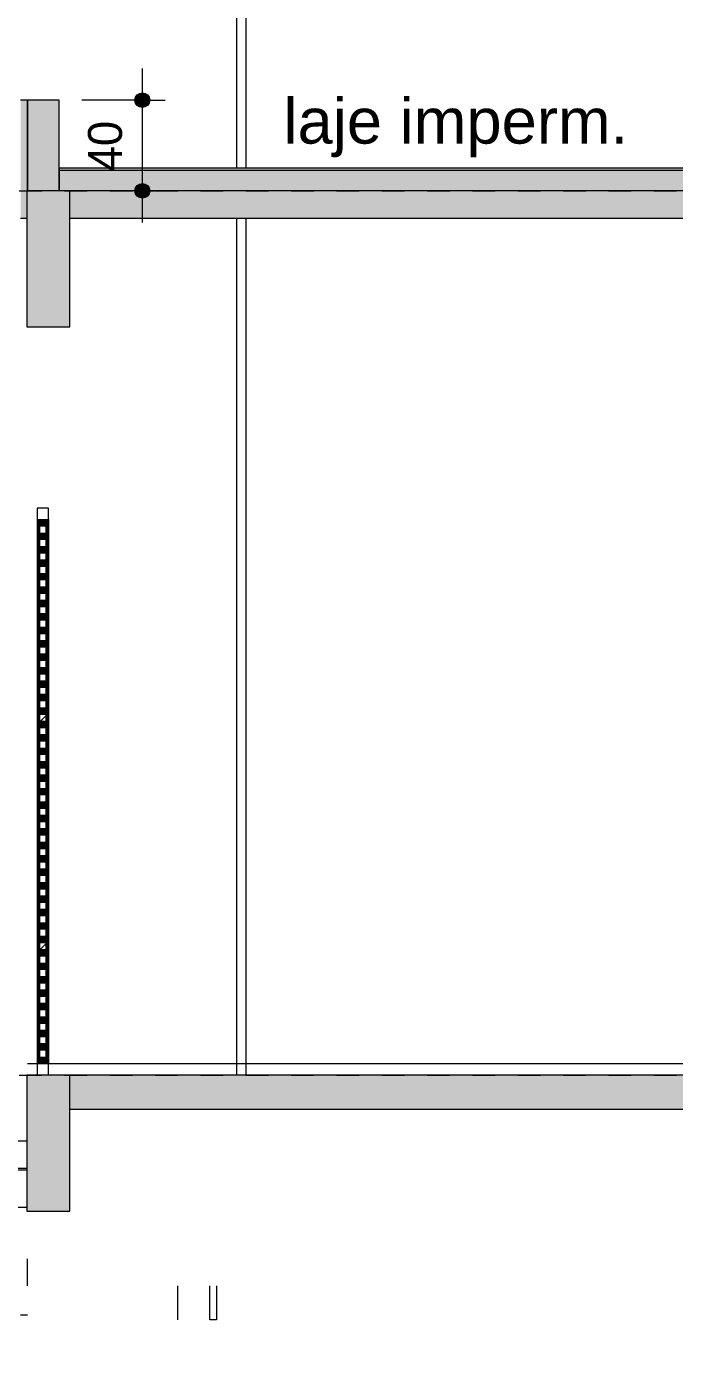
# Model space of a CAD drawing. Header units: metres. Extents: x -96 to 123, y 1 to 648.
# Drawn here: x 56.4 to 59.26, y 591 to 596.9 of the extents above; entities that cross this region are included whole.
import ezdxf

# ---------------------------------------------------------------- set-up
doc = ezdxf.new("R2010")
doc.units = ezdxf.units.M
doc.linetypes.add('_Tracejado longo', pattern=[0.014288, 0.009525, -0.004763])
for name, color, linetype, lineweight in [('A-ANNO-DIMS', 7, 'Continuous', 5), ('A-ANNO-DIMS-100', 7, 'Continuous', 5), ('A-ANNO-TEXT', 7, 'Continuous', 5), ('A-DETL', 7, 'Continuous', 5), ('A-DETL-GENF', 7, 'Continuous', 5), ('A-FLOR-LEVL', 7, 'Continuous', 5), ('A-FLOR-OTLN', 7, 'Continuous', 5), ('A-FLOR-PATT', 7, 'Continuous', 20), ('A-GLAZ-CWMG', 7, 'Continuous', 5), ('A-WALL', 7, 'Continuous', 5), ('A-WALL-PATT', 7, 'Continuous', 20), ('C-PKNG', 7, 'Continuous', 5)]:
    doc.layers.add(name, color=color, linetype=linetype, lineweight=lineweight)
doc.styles.add('Arial_1', font='arial.ttf', dxfattribs={"height": 0.2})
doc.styles.add('Century Gothic', font='GOTHIC.TTF', dxfattribs={"height": 0.15})
doc.dimstyles.new('PAA_-_Cota_com_linha_-_metros_3', dxfattribs={"dimscale": 0.3048, "dimtxt": 0.156625, "dimasz": 0.853018, "dimexe": 0.328084, "dimexo": 0.328084, "dimgap": 0.131234, "dimtad": 1, "dimdec": 0, "dimlfac": 100, "dimdsep": 46, "dimtxsty": 'Century Gothic', "dimblk1": 'DOTSMALL', "dimblk2": 'DOTSMALL', "dimsah": 1, "dimcen": 0.09, "dimdle": 0.459318, "dimazin": 0, "dimtfac": 1, "dimtdec": 4, "dimtix": 1, "dimtmove": 0, "dimatfit": 3, "dimfxl": 1, "dimtvp": 1, "dimtolj": 1, "dimtzin": 0, "dimarcsym": 2})
pattern_1 = [(45, (-24.57, 320.824), (-0.25144717, 0.25144717), []), (45, (-24.57, 321.205), (-0.25144717, 0.25144717), [])]

# ---------------------------------------------------------------- blocks, each defined once
blk = doc.blocks.new('xok - vaga carro - 2_5 x 5_0 m-2137348-Section 3')
at = {"layer": 'C-PKNG'}
blk.add_line((-40.4453, 592.28), (-42.9453, 592.28), dxfattribs=at)
blk = doc.blocks.new('Montante retangular - 50 x 50mm-4133387-Section 3')
at = {"layer": 'A-GLAZ-CWMG', "true_color": 0x808080}
h = blk.add_hatch(dxfattribs=at)
h.set_pattern_fill('FP_16', color=8, style=0, pattern_type=2)
h.set_pattern_definition(pattern_1)
h.paths.add_polyline_path([(-43.2203, 594.73), (-43.1703, 594.73), (-43.1703, 594.78), (-43.2203, 594.78)])
at = {"layer": 'A-GLAZ-CWMG', "lineweight": 9}
for p, q in [((-43.1703, 594.78), (-43.2203, 594.78)), ((-43.2203, 594.78), (-43.2203, 594.73)), ((-43.1703, 594.73), (-43.1703, 594.78)), ((-43.2203, 594.73), (-43.1703, 594.73))]:
    blk.add_line(p, q, dxfattribs=at)
blk = doc.blocks.new('Montante retangular - 50 x 50mm-4133388-Section 3')
at = {"layer": 'A-GLAZ-CWMG', "lineweight": 9}
for p, q in [((-43.1703, 592.33), (-43.2203, 592.33)), ((-43.2203, 592.33), (-43.2203, 592.28)), ((-43.1703, 592.28), (-43.1703, 592.33))]:
    blk.add_line(p, q, dxfattribs=at)
blk = doc.blocks.new('Montante retangular - 50 x 50mm-2688192-Section 3')
at = {"layer": 'A-GLAZ-CWMG', "true_color": 0xe5e5e5}
blk.add_hatch(color=254, dxfattribs=at).paths.add_polyline_path([(-43.1803, 592.33), (-43.1703, 592.33), (-43.1703, 592.3743), (-43.1803, 592.3743), (-43.1803, 592.3593), (-43.2103, 592.3593), (-43.2103, 592.3743), (-43.2203, 592.3743), (-43.2203, 592.33), (-43.2103, 592.33)])
at = {"layer": 'A-GLAZ-CWMG'}
for p, q in [((-43.2203, 592.3743), (-43.2203, 592.33)), ((-43.1703, 592.3743), (-43.1703, 592.33))]:
    blk.add_line(p, q, dxfattribs=at)
blk = doc.blocks.new('Montante retangular - 50 x 50mm-2688193-Section 3')
at = {"layer": 'A-GLAZ-CWMG', "true_color": 0xe5e5e5}
blk.add_hatch(color=254, dxfattribs=at).paths.add_polyline_path([(-43.1703, 592.3743), (-43.1703, 592.4335), (-43.1803, 592.4335), (-43.1803, 592.4185), (-43.2103, 592.4185), (-43.2103, 592.4335), (-43.2203, 592.4335), (-43.2203, 592.3743), (-43.2103, 592.3743), (-43.2103, 592.3893), (-43.1803, 592.3893), (-43.1803, 592.3743)])
at = {"layer": 'A-GLAZ-CWMG'}
for p, q in [((-43.2203, 592.4335), (-43.2203, 592.3743)), ((-43.1703, 592.4335), (-43.1703, 592.3743))]:
    blk.add_line(p, q, dxfattribs=at)
blk = doc.blocks.new('Montante retangular - 30 x 30mm-4133389-Section 3')
at = {"layer": 'A-GLAZ-CWMG', "true_color": 0x808080}
h = blk.add_hatch(dxfattribs=at)
h.set_pattern_fill('FP_16', color=8, style=0, pattern_type=2)
h.set_pattern_definition(pattern_1)
h.paths.add_polyline_path([(-43.1803, 592.3593), (-43.1803, 592.3893), (-43.2103, 592.3893), (-43.2103, 592.3593)])
at = {"layer": 'A-GLAZ-CWMG', "lineweight": 9}
for p, q in [((-43.1803, 592.3893), (-43.2103, 592.3893)), ((-43.2103, 592.3893), (-43.2103, 592.3593)), ((-43.1803, 592.3593), (-43.1803, 592.3893)), ((-43.2103, 592.3593), (-43.1803, 592.3593))]:
    blk.add_line(p, q, dxfattribs=at)
blk = doc.blocks.new('Montante retangular - 30 x 30mm-V125-Section 3')
at = {"layer": 'A-GLAZ-CWMG', "lineweight": 9}
for p, q in [((-43.1803, 592.4485), (-43.2103, 592.4485)), ((-43.2103, 592.4485), (-43.2103, 592.4185)), ((-43.1803, 592.4185), (-43.1803, 592.4485)), ((-43.2103, 592.4185), (-43.1803, 592.4185))]:
    blk.add_line(p, q, dxfattribs=at)
blk = doc.blocks.new('Montante retangular - 30 x 30mm-V126-Section 3')
at = {"layer": 'A-GLAZ-CWMG', "lineweight": 9}
for p, q in [((-43.1803, 592.5078), (-43.2103, 592.5078)), ((-43.2103, 592.5078), (-43.2103, 592.4778)), ((-43.1803, 592.4778), (-43.1803, 592.5078)), ((-43.2103, 592.4778), (-43.1803, 592.4778))]:
    blk.add_line(p, q, dxfattribs=at)
blk = doc.blocks.new('Montante retangular - 30 x 30mm-V127-Section 3')
at = {"layer": 'A-GLAZ-CWMG', "lineweight": 9}
for p, q in [((-43.1803, 592.5671), (-43.2103, 592.5671)), ((-43.2103, 592.5671), (-43.2103, 592.5371)), ((-43.1803, 592.5371), (-43.1803, 592.5671)), ((-43.2103, 592.5371), (-43.1803, 592.5371))]:
    blk.add_line(p, q, dxfattribs=at)
blk = doc.blocks.new('Montante retangular - 30 x 30mm-V128-Section 3')
at = {"layer": 'A-GLAZ-CWMG', "lineweight": 9}
for p, q in [((-43.1803, 592.6263), (-43.2103, 592.6263)), ((-43.2103, 592.6263), (-43.2103, 592.5963)), ((-43.1803, 592.5963), (-43.1803, 592.6263)), ((-43.2103, 592.5963), (-43.1803, 592.5963))]:
    blk.add_line(p, q, dxfattribs=at)
blk = doc.blocks.new('Montante retangular - 30 x 30mm-V129-Section 3')
at = {"layer": 'A-GLAZ-CWMG', "lineweight": 9}
for p, q in [((-43.1803, 592.6856), (-43.2103, 592.6856)), ((-43.2103, 592.6856), (-43.2103, 592.6556)), ((-43.1803, 592.6556), (-43.1803, 592.6856)), ((-43.2103, 592.6556), (-43.1803, 592.6556))]:
    blk.add_line(p, q, dxfattribs=at)
blk = doc.blocks.new('Montante retangular - 30 x 30mm-V130-Section 3')
at = {"layer": 'A-GLAZ-CWMG', "true_color": 0x808080}
h = blk.add_hatch(dxfattribs=at)
h.set_pattern_fill('FP_16', color=8, style=0, pattern_type=2)
h.set_pattern_definition(pattern_1)
h.paths.add_polyline_path([(-43.1803, 592.7149), (-43.1803, 592.7449), (-43.2103, 592.7449), (-43.2103, 592.7149)])
at = {"layer": 'A-GLAZ-CWMG', "lineweight": 9}
for p, q in [((-43.1803, 592.7449), (-43.2103, 592.7449)), ((-43.2103, 592.7449), (-43.2103, 592.7149)), ((-43.1803, 592.7149), (-43.1803, 592.7449)), ((-43.2103, 592.7149), (-43.1803, 592.7149))]:
    blk.add_line(p, q, dxfattribs=at)
blk = doc.blocks.new('Montante retangular - 30 x 30mm-V131-Section 3')
at = {"layer": 'A-GLAZ-CWMG', "lineweight": 9}
for p, q in [((-43.1803, 592.8041), (-43.2103, 592.8041)), ((-43.2103, 592.8041), (-43.2103, 592.7741)), ((-43.1803, 592.7741), (-43.1803, 592.8041)), ((-43.2103, 592.7741), (-43.1803, 592.7741))]:
    blk.add_line(p, q, dxfattribs=at)
blk = doc.blocks.new('Montante retangular - 30 x 30mm-V132-Section 3')
at = {"layer": 'A-GLAZ-CWMG', "true_color": 0x808080}
h = blk.add_hatch(dxfattribs=at)
h.set_pattern_fill('FP_16', color=8, style=0, pattern_type=2)
h.set_pattern_definition(pattern_1)
h.paths.add_polyline_path([(-43.1803, 592.8334), (-43.1803, 592.8634), (-43.2103, 592.8634), (-43.2103, 592.8334)])
at = {"layer": 'A-GLAZ-CWMG', "lineweight": 9}
for p, q in [((-43.1803, 592.8634), (-43.2103, 592.8634)), ((-43.2103, 592.8634), (-43.2103, 592.8334)), ((-43.1803, 592.8334), (-43.1803, 592.8634)), ((-43.2103, 592.8334), (-43.1803, 592.8334))]:
    blk.add_line(p, q, dxfattribs=at)
blk = doc.blocks.new('Montante retangular - 30 x 30mm-V133-Section 3')
at = {"layer": 'A-GLAZ-CWMG', "lineweight": 9}
for p, q in [((-43.1803, 592.9227), (-43.2103, 592.9227)), ((-43.2103, 592.9227), (-43.2103, 592.8927)), ((-43.1803, 592.8927), (-43.1803, 592.9227)), ((-43.2103, 592.8927), (-43.1803, 592.8927))]:
    blk.add_line(p, q, dxfattribs=at)
blk = doc.blocks.new('Montante retangular - 30 x 30mm-V134-Section 3')
at = {"layer": 'A-GLAZ-CWMG', "lineweight": 9}
for p, q in [((-43.1803, 592.982), (-43.2103, 592.982)), ((-43.2103, 592.982), (-43.2103, 592.952)), ((-43.1803, 592.952), (-43.1803, 592.982)), ((-43.2103, 592.952), (-43.1803, 592.952))]:
    blk.add_line(p, q, dxfattribs=at)
blk = doc.blocks.new('Montante retangular - 30 x 30mm-V135-Section 3')
at = {"layer": 'A-GLAZ-CWMG', "lineweight": 9}
for p, q in [((-43.1803, 593.0412), (-43.2103, 593.0412)), ((-43.2103, 593.0412), (-43.2103, 593.0112)), ((-43.1803, 593.0112), (-43.1803, 593.0412)), ((-43.2103, 593.0112), (-43.1803, 593.0112))]:
    blk.add_line(p, q, dxfattribs=at)
blk = doc.blocks.new('Montante retangular - 30 x 30mm-V136-Section 3')
at = {"layer": 'A-GLAZ-CWMG', "lineweight": 9}
for p, q in [((-43.1803, 593.1005), (-43.2103, 593.1005)), ((-43.2103, 593.1005), (-43.2103, 593.0705)), ((-43.1803, 593.0705), (-43.1803, 593.1005)), ((-43.2103, 593.0705), (-43.1803, 593.0705))]:
    blk.add_line(p, q, dxfattribs=at)
blk = doc.blocks.new('Montante retangular - 30 x 30mm-V137-Section 3')
at = {"layer": 'A-GLAZ-CWMG', "lineweight": 9}
for p, q in [((-43.1803, 593.1598), (-43.2103, 593.1598)), ((-43.2103, 593.1598), (-43.2103, 593.1298)), ((-43.1803, 593.1298), (-43.1803, 593.1598)), ((-43.2103, 593.1298), (-43.1803, 593.1298))]:
    blk.add_line(p, q, dxfattribs=at)
blk = doc.blocks.new('Montante retangular - 30 x 30mm-V138-Section 3')
at = {"layer": 'A-GLAZ-CWMG', "lineweight": 9}
for p, q in [((-43.1803, 593.219), (-43.2103, 593.219)), ((-43.2103, 593.219), (-43.2103, 593.189)), ((-43.1803, 593.189), (-43.1803, 593.219)), ((-43.2103, 593.189), (-43.1803, 593.189))]:
    blk.add_line(p, q, dxfattribs=at)
blk = doc.blocks.new('Montante retangular - 30 x 30mm-V139-Section 3')
at = {"layer": 'A-GLAZ-CWMG', "true_color": 0x808080}
h = blk.add_hatch(dxfattribs=at)
h.set_pattern_fill('FP_16', color=8, style=0, pattern_type=2)
h.set_pattern_definition(pattern_1)
h.paths.add_polyline_path([(-43.1803, 593.2483), (-43.1803, 593.2783), (-43.2103, 593.2783), (-43.2103, 593.2483)])
at = {"layer": 'A-GLAZ-CWMG', "lineweight": 9}
for p, q in [((-43.1803, 593.2783), (-43.2103, 593.2783)), ((-43.2103, 593.2783), (-43.2103, 593.2483)), ((-43.1803, 593.2483), (-43.1803, 593.2783)), ((-43.2103, 593.2483), (-43.1803, 593.2483))]:
    blk.add_line(p, q, dxfattribs=at)
blk = doc.blocks.new('Montante retangular - 30 x 30mm-V140-Section 3')
at = {"layer": 'A-GLAZ-CWMG', "lineweight": 9}
for p, q in [((-43.1803, 593.3376), (-43.2103, 593.3376)), ((-43.2103, 593.3376), (-43.2103, 593.3076)), ((-43.1803, 593.3076), (-43.1803, 593.3376)), ((-43.2103, 593.3076), (-43.1803, 593.3076))]:
    blk.add_line(p, q, dxfattribs=at)
blk = doc.blocks.new('Montante retangular - 30 x 30mm-V141-Section 3')
at = {"layer": 'A-GLAZ-CWMG', "true_color": 0x808080}
h = blk.add_hatch(dxfattribs=at)
h.set_pattern_fill('FP_16', color=8, style=0, pattern_type=2)
h.set_pattern_definition(pattern_1)
h.paths.add_polyline_path([(-43.1803, 593.3668), (-43.1803, 593.3968), (-43.2103, 593.3968), (-43.2103, 593.3668)])
at = {"layer": 'A-GLAZ-CWMG', "lineweight": 9}
for p, q in [((-43.1803, 593.3968), (-43.2103, 593.3968)), ((-43.2103, 593.3968), (-43.2103, 593.3668)), ((-43.1803, 593.3668), (-43.1803, 593.3968)), ((-43.2103, 593.3668), (-43.1803, 593.3668))]:
    blk.add_line(p, q, dxfattribs=at)
blk = doc.blocks.new('Montante retangular - 30 x 30mm-V142-Section 3')
at = {"layer": 'A-GLAZ-CWMG', "lineweight": 9}
for p, q in [((-43.1803, 593.4561), (-43.2103, 593.4561)), ((-43.2103, 593.4561), (-43.2103, 593.4261)), ((-43.1803, 593.4261), (-43.1803, 593.4561)), ((-43.2103, 593.4261), (-43.1803, 593.4261))]:
    blk.add_line(p, q, dxfattribs=at)
blk = doc.blocks.new('Montante retangular - 30 x 30mm-V143-Section 3')
at = {"layer": 'A-GLAZ-CWMG', "lineweight": 9}
for p, q in [((-43.1803, 593.5154), (-43.2103, 593.5154)), ((-43.2103, 593.5154), (-43.2103, 593.4854)), ((-43.1803, 593.4854), (-43.1803, 593.5154)), ((-43.2103, 593.4854), (-43.1803, 593.4854))]:
    blk.add_line(p, q, dxfattribs=at)
blk = doc.blocks.new('Montante retangular - 30 x 30mm-V144-Section 3')
at = {"layer": 'A-GLAZ-CWMG', "lineweight": 9}
for p, q in [((-43.1803, 593.5746), (-43.2103, 593.5746)), ((-43.2103, 593.5746), (-43.2103, 593.5446)), ((-43.1803, 593.5446), (-43.1803, 593.5746)), ((-43.2103, 593.5446), (-43.1803, 593.5446))]:
    blk.add_line(p, q, dxfattribs=at)
blk = doc.blocks.new('Montante retangular - 30 x 30mm-V145-Section 3')
at = {"layer": 'A-GLAZ-CWMG', "lineweight": 9}
for p, q in [((-43.1803, 593.6339), (-43.2103, 593.6339)), ((-43.2103, 593.6339), (-43.2103, 593.6039)), ((-43.1803, 593.6039), (-43.1803, 593.6339)), ((-43.2103, 593.6039), (-43.1803, 593.6039))]:
    blk.add_line(p, q, dxfattribs=at)
blk = doc.blocks.new('Montante retangular - 30 x 30mm-V146-Section 3')
at = {"layer": 'A-GLAZ-CWMG', "lineweight": 9}
for p, q in [((-43.1803, 593.6932), (-43.2103, 593.6932)), ((-43.2103, 593.6932), (-43.2103, 593.6632)), ((-43.1803, 593.6632), (-43.1803, 593.6932)), ((-43.2103, 593.6632), (-43.1803, 593.6632))]:
    blk.add_line(p, q, dxfattribs=at)
blk = doc.blocks.new('Montante retangular - 50 x 50mm-2688503-Section 3')
at = {"layer": 'A-GLAZ-CWMG', "true_color": 0xe5e5e5}
blk.add_hatch(color=254, dxfattribs=at).paths.add_polyline_path([(-43.1803, 594.6857), (-43.1703, 594.6857), (-43.1703, 594.73), (-43.2203, 594.73), (-43.2203, 594.6857), (-43.2103, 594.6857), (-43.2103, 594.7007), (-43.1803, 594.7007)])
at = {"layer": 'A-GLAZ-CWMG'}
for p, q in [((-43.2203, 594.73), (-43.2203, 594.6857)), ((-43.1703, 594.73), (-43.1703, 594.6857))]:
    blk.add_line(p, q, dxfattribs=at)
blk = doc.blocks.new('Montante retangular - 30 x 30mm-V147-Section 3')
at = {"layer": 'A-GLAZ-CWMG', "true_color": 0x808080}
h = blk.add_hatch(dxfattribs=at)
h.set_pattern_fill('FP_16', color=8, style=0, pattern_type=2)
h.set_pattern_definition(pattern_1)
h.paths.add_polyline_path([(-43.1803, 593.7224), (-43.1803, 593.7524), (-43.2103, 593.7524), (-43.2103, 593.7224)])
at = {"layer": 'A-GLAZ-CWMG', "lineweight": 9}
for p, q in [((-43.1803, 593.7524), (-43.2103, 593.7524)), ((-43.2103, 593.7524), (-43.2103, 593.7224)), ((-43.1803, 593.7224), (-43.1803, 593.7524)), ((-43.2103, 593.7224), (-43.1803, 593.7224))]:
    blk.add_line(p, q, dxfattribs=at)
blk = doc.blocks.new('Montante retangular - 30 x 30mm-V148-Section 3')
at = {"layer": 'A-GLAZ-CWMG', "lineweight": 9}
for p, q in [((-43.1803, 593.8117), (-43.2103, 593.8117)), ((-43.2103, 593.8117), (-43.2103, 593.7817)), ((-43.1803, 593.7817), (-43.1803, 593.8117)), ((-43.2103, 593.7817), (-43.1803, 593.7817))]:
    blk.add_line(p, q, dxfattribs=at)
blk = doc.blocks.new('Montante retangular - 30 x 30mm-V149-Section 3')
at = {"layer": 'A-GLAZ-CWMG', "true_color": 0x808080}
h = blk.add_hatch(dxfattribs=at)
h.set_pattern_fill('FP_16', color=8, style=0, pattern_type=2)
h.set_pattern_definition(pattern_1)
h.paths.add_polyline_path([(-43.1803, 593.841), (-43.1803, 593.871), (-43.2103, 593.871), (-43.2103, 593.841)])
at = {"layer": 'A-GLAZ-CWMG', "lineweight": 9}
for p, q in [((-43.1803, 593.871), (-43.2103, 593.871)), ((-43.2103, 593.871), (-43.2103, 593.841)), ((-43.1803, 593.841), (-43.1803, 593.871)), ((-43.2103, 593.841), (-43.1803, 593.841))]:
    blk.add_line(p, q, dxfattribs=at)
blk = doc.blocks.new('Montante retangular - 30 x 30mm-V150-Section 3')
at = {"layer": 'A-GLAZ-CWMG', "lineweight": 9}
for p, q in [((-43.1803, 593.9302), (-43.2103, 593.9302)), ((-43.2103, 593.9302), (-43.2103, 593.9002)), ((-43.1803, 593.9002), (-43.1803, 593.9302)), ((-43.2103, 593.9002), (-43.1803, 593.9002))]:
    blk.add_line(p, q, dxfattribs=at)
blk = doc.blocks.new('Montante retangular - 30 x 30mm-V151-Section 3')
at = {"layer": 'A-GLAZ-CWMG', "lineweight": 9}
for p, q in [((-43.1803, 593.9895), (-43.2103, 593.9895)), ((-43.2103, 593.9895), (-43.2103, 593.9595)), ((-43.1803, 593.9595), (-43.1803, 593.9895)), ((-43.2103, 593.9595), (-43.1803, 593.9595))]:
    blk.add_line(p, q, dxfattribs=at)
blk = doc.blocks.new('Montante retangular - 30 x 30mm-V152-Section 3')
at = {"layer": 'A-GLAZ-CWMG', "lineweight": 9}
for p, q in [((-43.1803, 594.0488), (-43.2103, 594.0488)), ((-43.2103, 594.0488), (-43.2103, 594.0188)), ((-43.1803, 594.0188), (-43.1803, 594.0488)), ((-43.2103, 594.0188), (-43.1803, 594.0188))]:
    blk.add_line(p, q, dxfattribs=at)
blk = doc.blocks.new('Montante retangular - 30 x 30mm-V153-Section 3')
at = {"layer": 'A-GLAZ-CWMG', "lineweight": 9}
for p, q in [((-43.1803, 594.108), (-43.2103, 594.108)), ((-43.2103, 594.108), (-43.2103, 594.078)), ((-43.1803, 594.078), (-43.1803, 594.108)), ((-43.2103, 594.078), (-43.1803, 594.078))]:
    blk.add_line(p, q, dxfattribs=at)
blk = doc.blocks.new('Montante retangular - 30 x 30mm-V154-Section 3')
at = {"layer": 'A-GLAZ-CWMG', "lineweight": 9}
for p, q in [((-43.1803, 594.1673), (-43.2103, 594.1673)), ((-43.2103, 594.1673), (-43.2103, 594.1373)), ((-43.1803, 594.1373), (-43.1803, 594.1673)), ((-43.2103, 594.1373), (-43.1803, 594.1373))]:
    blk.add_line(p, q, dxfattribs=at)
blk = doc.blocks.new('Montante retangular - 30 x 30mm-V155-Section 3')
at = {"layer": 'A-GLAZ-CWMG', "lineweight": 9}
for p, q in [((-43.1803, 594.2266), (-43.2103, 594.2266)), ((-43.2103, 594.2266), (-43.2103, 594.1966)), ((-43.1803, 594.1966), (-43.1803, 594.2266)), ((-43.2103, 594.1966), (-43.1803, 594.1966))]:
    blk.add_line(p, q, dxfattribs=at)
blk = doc.blocks.new('Montante retangular - 30 x 30mm-V156-Section 3')
at = {"layer": 'A-GLAZ-CWMG', "true_color": 0x808080}
h = blk.add_hatch(dxfattribs=at)
h.set_pattern_fill('FP_16', color=8, style=0, pattern_type=2)
h.set_pattern_definition(pattern_1)
h.paths.add_polyline_path([(-43.1803, 594.2559), (-43.1803, 594.2859), (-43.2103, 594.2859), (-43.2103, 594.2559)])
at = {"layer": 'A-GLAZ-CWMG', "lineweight": 9}
for p, q in [((-43.1803, 594.2859), (-43.2103, 594.2859)), ((-43.2103, 594.2859), (-43.2103, 594.2559)), ((-43.1803, 594.2559), (-43.1803, 594.2859)), ((-43.2103, 594.2559), (-43.1803, 594.2559))]:
    blk.add_line(p, q, dxfattribs=at)
blk = doc.blocks.new('Montante retangular - 30 x 30mm-V157-Section 3')
at = {"layer": 'A-GLAZ-CWMG', "lineweight": 9}
for p, q in [((-43.1803, 594.3451), (-43.2103, 594.3451)), ((-43.2103, 594.3451), (-43.2103, 594.3151)), ((-43.1803, 594.3151), (-43.1803, 594.3451)), ((-43.2103, 594.3151), (-43.1803, 594.3151))]:
    blk.add_line(p, q, dxfattribs=at)
blk = doc.blocks.new('Montante retangular - 30 x 30mm-V158-Section 3')
at = {"layer": 'A-GLAZ-CWMG', "true_color": 0x808080}
h = blk.add_hatch(dxfattribs=at)
h.set_pattern_fill('FP_16', color=8, style=0, pattern_type=2)
h.set_pattern_definition(pattern_1)
h.paths.add_polyline_path([(-43.1803, 594.3744), (-43.1803, 594.4044), (-43.2103, 594.4044), (-43.2103, 594.3744)])
at = {"layer": 'A-GLAZ-CWMG', "lineweight": 9}
for p, q in [((-43.1803, 594.4044), (-43.2103, 594.4044)), ((-43.2103, 594.4044), (-43.2103, 594.3744)), ((-43.1803, 594.3744), (-43.1803, 594.4044)), ((-43.2103, 594.3744), (-43.1803, 594.3744))]:
    blk.add_line(p, q, dxfattribs=at)
blk = doc.blocks.new('Montante retangular - 30 x 30mm-V159-Section 3')
at = {"layer": 'A-GLAZ-CWMG', "lineweight": 9}
for p, q in [((-43.1803, 594.4637), (-43.2103, 594.4637)), ((-43.2103, 594.4637), (-43.2103, 594.4337)), ((-43.1803, 594.4337), (-43.1803, 594.4637)), ((-43.2103, 594.4337), (-43.1803, 594.4337))]:
    blk.add_line(p, q, dxfattribs=at)
blk = doc.blocks.new('Montante retangular - 30 x 30mm-V160-Section 3')
at = {"layer": 'A-GLAZ-CWMG', "lineweight": 9}
for p, q in [((-43.1803, 594.5229), (-43.2103, 594.5229)), ((-43.2103, 594.5229), (-43.2103, 594.4929)), ((-43.1803, 594.4929), (-43.1803, 594.5229)), ((-43.2103, 594.4929), (-43.1803, 594.4929))]:
    blk.add_line(p, q, dxfattribs=at)
blk = doc.blocks.new('Montante retangular - 30 x 30mm-V161-Section 3')
at = {"layer": 'A-GLAZ-CWMG', "lineweight": 9}
for p, q in [((-43.1803, 594.5822), (-43.2103, 594.5822)), ((-43.2103, 594.5822), (-43.2103, 594.5522)), ((-43.1803, 594.5522), (-43.1803, 594.5822)), ((-43.2103, 594.5522), (-43.1803, 594.5522))]:
    blk.add_line(p, q, dxfattribs=at)
blk = doc.blocks.new('Montante retangular - 30 x 30mm-V162-Section 3')
at = {"layer": 'A-GLAZ-CWMG', "lineweight": 9}
for p, q in [((-43.1803, 594.6415), (-43.2103, 594.6415)), ((-43.2103, 594.6415), (-43.2103, 594.6115)), ((-43.1803, 594.6115), (-43.1803, 594.6415)), ((-43.2103, 594.6115), (-43.1803, 594.6115))]:
    blk.add_line(p, q, dxfattribs=at)
blk = doc.blocks.new('Montante retangular - 30 x 30mm-V163-Section 3')
at = {"layer": 'A-GLAZ-CWMG', "lineweight": 9}
for p, q in [((-43.1803, 594.7007), (-43.2103, 594.7007)), ((-43.2103, 594.7007), (-43.2103, 594.6707)), ((-43.1803, 594.6707), (-43.1803, 594.7007)), ((-43.2103, 594.6707), (-43.1803, 594.6707))]:
    blk.add_line(p, q, dxfattribs=at)
blk = doc.blocks.new('LUC-ARQ-001-MOD-EMB_rvt-3-Section 3')
at = {"layer": 'A-FLOR-OTLN', "true_color": 0x808080}
h = blk.add_hatch(color=8, dxfattribs=at)
h.paths.add_polyline_path([(-43.076, 592.13), (-38.866, 592.13), (-38.866, 592.28), (-43.076, 592.28), (-43.076, 592.1327)])
h.paths.add_polyline_path([(-0.328, 592.13), (-0.328, 592.16), (-6.426, 592.16), (-6.426, 592.13)])
h.paths.add_polyline_path([(-6.616, 592.13), (-6.616, 592.16), (-10.826, 592.16), (-10.826, 592.13), (-10.5237, 592.13)])
h.paths.add_polyline_path([(-11.076, 592.13), (-11.076, 592.16), (-13.871, 592.16), (-13.871, 592.13)])
h.paths.add_polyline_path([(-38.616, 592.13), (-35.661, 592.13), (-35.661, 592.28), (-38.616, 592.28), (-38.616, 592.1966)])
h.paths.add_polyline_path([(-14.061, 592.13), (-14.061, 592.16), (-18.371, 592.16), (-18.371, 592.13), (-17.5465, 592.13)])
h.paths.add_polyline_path([(-35.471, 592.13), (-32.801, 592.13), (-32.801, 592.28), (-35.471, 592.28), (-35.471, 592.2417)])
h.paths.add_polyline_path([(-21.6332, 592.13), (-21.6332, 592.16), (-23.026, 592.16), (-23.026, 592.13), (-22.8137, 592.13)])
at = {"layer": 'A-FLOR-PATT', "lineweight": 5, "true_color": 0x808080}
for points in [[(-39.9242, 596.27), (-39.8633, 596.27), (-39.8633, 596.28), (-43.1231, 596.28), (-43.1231, 596.27), (-39.9319, 596.27)], [(-43.1233, 596.18), (-39.8633, 596.18), (-39.8633, 596.27), (-43.1233, 596.27), (-43.1233, 596.2378)]]:
    blk.add_hatch(color=8, dxfattribs=at).paths.add_polyline_path(points)
at = {"layer": 'A-WALL', "true_color": 0xffbb77}
blk.add_hatch(color=31, dxfattribs=at).paths.add_polyline_path([(-43.266, 596.06), (-43.266, 596.18), (-43.2631, 596.18), (-43.2631, 596.58), (-43.2931, 596.58), (-43.2931, 596.06)])
at = {"layer": 'A-WALL-PATT', "lineweight": 5, "true_color": 0xffbb77}
blk.add_hatch(color=31, dxfattribs=at).paths.add_polyline_path([(-43.2631, 596.18), (-43.1233, 596.18), (-43.1243, 596.58), (-43.2631, 596.58), (-43.2631, 596.2378)])
at = {"layer": 'A-FLOR-OTLN', "color": 8, "true_color": 0x808080}
for p, q in [((-39.8633, 596.28), (-43.1233, 596.28)), ((-43.1233, 596.28), (-43.1233, 596.27)), ((-49.704, 591.8612), (-43.266, 591.8612))]:
    blk.add_line(p, q, dxfattribs=at)
at = {"layer": 'A-FLOR-OTLN'}
for p, q in [((-43.1233, 596.27), (-43.1233, 596.18)), ((-39.8633, 596.27), (-43.1233, 596.27)), ((-43.2633, 591.35), (-43.2633, 591.47))]:
    blk.add_line(p, q, dxfattribs=at)
at = {"layer": 'A-FLOR-OTLN', "lineweight": 20}
for p, q in [((-38.866, 592.28), (-43.076, 592.28)), ((-43.076, 592.13), (-38.866, 592.13)), ((-43.266, 591.989), (-49.704, 591.989)), ((-43.266, 591.8683), (-49.704, 591.8683))]:
    blk.add_line(p, q, dxfattribs=at)
at = {"layer": 'A-WALL'}
for p, q in [((-42.3393, 596.28), (-42.3393, 599.3)), ((-42.2993, 599.3), (-42.2993, 596.28)), ((-42.3393, 592.28), (-42.3393, 596.06)), ((-42.2993, 596.06), (-42.2993, 592.28)), ((-43.266, 591.6961), (-43.4132, 591.6961)), ((-42.5985, 591.2), (-42.5985, 591.35)), ((-42.4585, 591.2), (-42.4585, 591.35)), ((-42.4285, 591.35), (-42.4285, 591.2)), ((-43.2633, 591.2202), (-43.2932, 591.2202)), ((-42.4285, 591.2), (-42.4585, 591.2))]:
    blk.add_line(p, q, dxfattribs=at)
at = {"layer": 'A-WALL', "color": 8, "true_color": 0x808080}
for p, q in [((-43.2631, 596.58), (-43.2931, 596.58)), ((-43.2631, 596.18), (-43.2631, 596.58)), ((-43.2931, 596.06), (-43.266, 596.06))]:
    blk.add_line(p, q, dxfattribs=at)
at = {"layer": 'A-WALL', "lineweight": 20}
for p, q in [((-43.1231, 596.58), (-43.2631, 596.58)), ((-43.2631, 596.58), (-43.2631, 596.18)), ((-43.1231, 596.18), (-43.1231, 596.58))]:
    blk.add_line(p, q, dxfattribs=at)
at = {"layer": 'A-GLAZ-CWMG', "color": 253, "lineweight": 5, "true_color": 0x999999}
for name, p in [('Montante retangular - 50 x 50mm-4133387-Section 3', (0, 0)), ('Montante retangular - 50 x 50mm-2688503-Section 3', (0, 0)), ('Montante retangular - 50 x 50mm-2688193-Section 3', (0, 2.2522)), ('Montante retangular - 30 x 30mm-V163-Section 3', (0, 0)), ('Montante retangular - 50 x 50mm-2688193-Section 3', (0, 2.1929)), ('Montante retangular - 30 x 30mm-V162-Section 3', (0, 0)), ('Montante retangular - 50 x 50mm-2688193-Section 3', (0, 2.1337)), ('Montante retangular - 30 x 30mm-V161-Section 3', (0, 0)), ('Montante retangular - 50 x 50mm-2688193-Section 3', (0, 2.0744)), ('Montante retangular - 30 x 30mm-V160-Section 3', (0, 0)), ('Montante retangular - 50 x 50mm-2688193-Section 3', (0, 2.0151)), ('Montante retangular - 30 x 30mm-V159-Section 3', (0, 0)), ('Montante retangular - 50 x 50mm-2688193-Section 3', (0, 1.9559)), ('Montante retangular - 30 x 30mm-V158-Section 3', (0, 0)), ('Montante retangular - 50 x 50mm-2688193-Section 3', (0, 1.8966)), ('Montante retangular - 30 x 30mm-V157-Section 3', (0, 0)), ('Montante retangular - 50 x 50mm-2688193-Section 3', (0, 1.8373)), ('Montante retangular - 30 x 30mm-V156-Section 3', (0, 0)), ('Montante retangular - 50 x 50mm-2688193-Section 3', (0, 1.778)), ('Montante retangular - 30 x 30mm-V155-Section 3', (0, 0)), ('Montante retangular - 50 x 50mm-2688193-Section 3', (0, 1.7188)), ('Montante retangular - 30 x 30mm-V154-Section 3', (0, 0)), ('Montante retangular - 50 x 50mm-2688193-Section 3', (0, 1.6595)), ('Montante retangular - 30 x 30mm-V153-Section 3', (0, 0)), ('Montante retangular - 50 x 50mm-2688193-Section 3', (0, 1.6002)), ('Montante retangular - 30 x 30mm-V152-Section 3', (0, 0)), ('Montante retangular - 50 x 50mm-2688193-Section 3', (0, 1.541)), ('Montante retangular - 30 x 30mm-V151-Section 3', (0, 0)), ('Montante retangular - 50 x 50mm-2688193-Section 3', (0, 1.4817)), ('Montante retangular - 30 x 30mm-V150-Section 3', (0, 0)), ('Montante retangular - 50 x 50mm-2688193-Section 3', (0, 1.4224)), ('Montante retangular - 30 x 30mm-V149-Section 3', (0, 0)), ('Montante retangular - 50 x 50mm-2688193-Section 3', (0, 1.3632)), ('Montante retangular - 30 x 30mm-V148-Section 3', (0, 0)), ('Montante retangular - 50 x 50mm-2688193-Section 3', (0, 1.3039)), ('Montante retangular - 30 x 30mm-V147-Section 3', (0, 0)), ('Montante retangular - 50 x 50mm-2688193-Section 3', (0, 1.2446)), ('Montante retangular - 30 x 30mm-V146-Section 3', (0, 0)), ('Montante retangular - 50 x 50mm-2688193-Section 3', (0, 1.1854)), ('Montante retangular - 30 x 30mm-V145-Section 3', (0, 0)), ('Montante retangular - 50 x 50mm-2688193-Section 3', (0, 1.1261)), ('Montante retangular - 30 x 30mm-V144-Section 3', (0, 0)), ('Montante retangular - 50 x 50mm-2688193-Section 3', (0, 1.0668)), ('Montante retangular - 30 x 30mm-V143-Section 3', (0, 0)), ('Montante retangular - 50 x 50mm-2688193-Section 3', (0, 1.0076)), ('Montante retangular - 30 x 30mm-V142-Section 3', (0, 0)), ('Montante retangular - 50 x 50mm-2688193-Section 3', (0, 0.9483)), ('Montante retangular - 30 x 30mm-V141-Section 3', (0, 0)), ('Montante retangular - 50 x 50mm-2688193-Section 3', (0, 0.889)), ('Montante retangular - 30 x 30mm-V140-Section 3', (0, 0)), ('Montante retangular - 50 x 50mm-2688193-Section 3', (0, 0.8298)), ('Montante retangular - 30 x 30mm-V139-Section 3', (0, 0)), ('Montante retangular - 50 x 50mm-2688193-Section 3', (0, 0.7705)), ('Montante retangular - 30 x 30mm-V138-Section 3', (0, 0)), ('Montante retangular - 50 x 50mm-2688193-Section 3', (0, 0.7112)), ('Montante retangular - 30 x 30mm-V137-Section 3', (0, 0)), ('Montante retangular - 50 x 50mm-2688193-Section 3', (0, 0.652)), ('Montante retangular - 30 x 30mm-V136-Section 3', (0, 0)), ('Montante retangular - 30 x 30mm-V135-Section 3', (0, 0)), ('Montante retangular - 50 x 50mm-2688193-Section 3', (0, 0.5927)), ('Montante retangular - 30 x 30mm-V134-Section 3', (0, 0)), ('Montante retangular - 50 x 50mm-2688193-Section 3', (0, 0.5334)), ('Montante retangular - 30 x 30mm-V133-Section 3', (0, 0)), ('Montante retangular - 50 x 50mm-2688193-Section 3', (0, 0.4741)), ('Montante retangular - 30 x 30mm-V132-Section 3', (0, 0)), ('Montante retangular - 50 x 50mm-2688193-Section 3', (0, 0.4149)), ('Montante retangular - 30 x 30mm-V131-Section 3', (0, 0)), ('Montante retangular - 50 x 50mm-2688193-Section 3', (0, 0.3556)), ('Montante retangular - 30 x 30mm-V130-Section 3', (0, 0)), ('Montante retangular - 50 x 50mm-2688193-Section 3', (0, 0.2963)), ('Montante retangular - 30 x 30mm-V129-Section 3', (0, 0)), ('Montante retangular - 50 x 50mm-2688193-Section 3', (0, 0.2371)), ('Montante retangular - 30 x 30mm-V128-Section 3', (0, 0)), ('Montante retangular - 50 x 50mm-2688193-Section 3', (0, 0.1778)), ('Montante retangular - 30 x 30mm-V127-Section 3', (0, 0)), ('Montante retangular - 50 x 50mm-2688193-Section 3', (0, 0.1185)), ('Montante retangular - 30 x 30mm-V126-Section 3', (0, 0)), ('Montante retangular - 50 x 50mm-2688193-Section 3', (0, 0.0593)), ('Montante retangular - 30 x 30mm-V125-Section 3', (0, 0)), ('Montante retangular - 50 x 50mm-2688193-Section 3', (0, 0)), ('Montante retangular - 30 x 30mm-4133389-Section 3', (0, 0)), ('Montante retangular - 50 x 50mm-2688192-Section 3', (0, 0)), ('Montante retangular - 50 x 50mm-4133388-Section 3', (0, 0))]:
    blk.add_blockref(name, p, dxfattribs=at)
at = {"layer": 'C-PKNG', "color": 253, "lineweight": 5, "true_color": 0x999999}
blk.add_blockref('xok - vaga carro - 2_5 x 5_0 m-2137348-Section 3', (0, 0), dxfattribs=at)
blk = doc.blocks.new('DIMBLOCK135-Section 3')
at = {"layer": 'A-ANNO-DIMS-100', "true_color": 0x800000}
h = blk.add_hatch(color=16, dxfattribs=at)
edge = h.paths.add_edge_path()
edge.add_arc((56.9129, 596.58), 0.0325, 0, 360)
h = blk.add_hatch(color=16, dxfattribs=at)
edge = h.paths.add_edge_path()
edge.add_arc((56.9129, 596.18), 0.0325, 0, 360)
at = {"layer": 'A-ANNO-DIMS-100', "color": 16, "true_color": 0x800000}
for p, q in [((56.9129, 596.04), (56.9129, 596.72)), ((56.9129, 596.58), (56.6457, 596.58)), ((56.9129, 596.58), (57.0129, 596.58)), ((56.9129, 596.18), (56.8129, 596.18)), ((56.9129, 596.18), (56.9669, 596.18))]:
    blk.add_line(p, q, dxfattribs=at)
for centre in [(56.9129, 596.58), (56.9129, 596.18)]:
    blk.add_circle(centre, 0.0325, dxfattribs=at)
at = {"layer": 'A-ANNO-DIMS-100', "color": 0, "insert": (56.6731, 596.2657), "char_height": 0.15, "width": 0.2744, "attachment_point": 1, "rotation": 90, "line_spacing_factor": 0.984502, "style": 'Century Gothic'}
blk.add_mtext('40', dxfattribs=at)
blk = doc.blocks.new('_DotSmall')
at = {"color": 0, "linetype": 'ByBlock', "const_width": 0.5}
blk.add_lwpolyline([(-0.0625, 0, 1), (0.0625, 0, 1)], format="xyb", close=True, dxfattribs=at)

msp = doc.modelspace()

# ---------------------------------------------------------------- hatches: boundary and pattern name
at = {"layer": 'A-DETL-GENF', "true_color": 0x808080}
h = msp.add_hatch(color=8, dxfattribs=at)
h.paths.add_polyline_path([(99.3415, 591), (99.6528, 591), (99.6528, 592.28), (99.3408, 592.28), (99.3408, 591)])
h.paths.add_polyline_path([(49.8768, 591.2), (49.9648, 591.2), (49.9647, 592.28), (49.6528, 592.28), (49.6528, 591.2), (49.8428, 591.2)])
h.paths.add_polyline_path([(56.5392, 591.68), (56.5928, 591.68), (56.5928, 592.28), (56.4028, 592.28), (56.4028, 591.68), (56.4449, 591.68)])
h.paths.add_polyline_path([(61.0528, 591.68), (61.0528, 592.28), (60.8028, 592.28), (60.8028, 591.68)])
h.paths.add_polyline_path([(64.1978, 591.68), (64.1978, 592.28), (64.0078, 592.28), (64.0078, 591.68)])
h.paths.add_polyline_path([(68.6478, 591.68), (68.6478, 592.28), (68.3478, 592.28), (68.3478, 591.68)])
h.paths.add_polyline_path([(76.4528, 591.68), (76.6428, 591.68), (76.6428, 592.28), (76.4528, 592.2796), (76.4528, 591.7657)])
h.paths.add_polyline_path([(80.9978, 591.68), (81.2978, 591.68), (81.2978, 592.28), (80.9978, 592.28), (80.9978, 591.758)])
h.paths.add_polyline_path([(78.9528, 591.68), (79.1428, 591.68), (79.1428, 592.28), (78.9528, 592.28), (78.9528, 592.0524)])
h.paths.add_polyline_path([(85.7978, 591.68), (85.7978, 592.28), (85.6078, 592.28), (85.6078, 591.68)])
h.paths.add_polyline_path([(88.5928, 591.68), (88.8428, 591.68), (88.8428, 592.28), (88.5928, 592.28), (88.5928, 592.0206)])
h.paths.add_polyline_path([(93.2428, 591.68), (93.2428, 592.28), (93.0528, 592.28), (93.0528, 591.68)])
h.paths.add_polyline_path([(76.6356, 594.88), (76.6428, 594.88), (76.6428, 596.18), (76.4528, 596.1796), (76.4528, 594.88), (76.6006, 594.88)])
h.paths.add_polyline_path([(64.1778, 594.98), (64.1978, 594.98), (64.1978, 596.18), (63.8478, 596.18), (63.8478, 594.98), (64.1261, 594.98)])
h.paths.add_polyline_path([(68.5154, 594.98), (68.6478, 594.98), (68.6478, 596.18), (68.3478, 596.18), (68.3478, 594.98), (68.3562, 594.98)])
h.paths.add_polyline_path([(81.2978, 594.98), (81.2978, 596.18), (80.9978, 596.18), (80.9986, 594.98), (81.2755, 594.98)])
h.paths.add_polyline_path([(85.7978, 594.98), (85.7978, 596.18), (85.4478, 596.18), (85.4478, 594.98), (85.6337, 594.98)])
h.paths.add_polyline_path([(88.5913, 595.18), (88.8428, 595.18), (88.8428, 596.18), (88.5913, 596.18), (88.5913, 595.244)])
h.paths.add_polyline_path([(79.0497, 595.18), (79.1428, 595.18), (79.1428, 596.18), (78.9544, 596.18), (78.9544, 595.18), (79.0215, 595.18)])
h.paths.add_polyline_path([(70.7101, 595.18), (70.8928, 595.18), (70.8928, 596.08), (70.7028, 596.08), (70.7028, 595.18)])
h.paths.add_polyline_path([(61.0528, 595.18), (61.0528, 596.18), (60.8028, 596.18), (60.8028, 595.18)])
h.paths.add_polyline_path([(93.2428, 595.58), (93.2428, 596.3), (93.0528, 596.3), (93.0528, 595.58), (93.2353, 595.58)])
h.paths.add_polyline_path([(56.4028, 595.58), (56.5928, 595.58), (56.5928, 596.18), (56.4028, 596.18), (56.4028, 595.7409)])
h = msp.add_hatch(color=8, dxfattribs=at)
h.paths.add_polyline_path([(59.6045, 596.06), (60.8028, 596.06), (60.8028, 596.18), (61.0528, 596.18), (61.0536, 596.06), (63.8478, 596.06), (63.8478, 596.18), (56.5928, 596.18), (56.5928, 596.06), (59.5174, 596.06)])
h.paths.add_polyline_path([(68.3478, 596.06), (68.3478, 596.18), (64.1978, 596.1795), (64.1978, 596.06), (68.296, 596.06)])

# ---------------------------------------------------------------- linework, layer by layer
at = {"layer": 'A-DETL'}
for p, q in [((56.5928, 596.18), (56.4028, 596.18)), ((56.4028, 596.18), (56.4028, 595.58)), ((56.5928, 595.58), (56.5928, 596.18)), ((56.4028, 595.58), (56.5928, 595.58)), ((62.1667, 592.33), (56.4054, 592.33)), ((56.5928, 592.28), (56.4028, 592.28)), ((56.4028, 592.28), (56.4028, 591.68)), ((56.5928, 591.68), (56.5928, 592.28)), ((56.4028, 591.68), (56.5928, 591.68))]:
    msp.add_line(p, q, dxfattribs=at)
at = {"layer": 'A-DETL', "lineweight": 9}
for p, q in [((60.8028, 596.18), (56.5928, 596.18)), ((56.5928, 596.06), (60.8028, 596.06))]:
    msp.add_line(p, q, dxfattribs=at)
at = {"layer": 'A-FLOR-LEVL', "color": 8, "linetype": '_Tracejado longo', "true_color": 0x808080}
for p, q in [((52.9697, 596.18), (103.4161, 596.18)), ((52.9697, 592.28), (103.4161, 592.28))]:
    msp.add_line(p, q, dxfattribs=at)

# ---------------------------------------------------------------- block references
at = {"lineweight": 5}
msp.add_blockref('LUC-ARQ-001-MOD-EMB_rvt-3-Section 3', (99.6687, 0), dxfattribs=at)

# ---------------------------------------------------------------- texts
at = {"layer": 'A-ANNO-TEXT', "insert": (57.5358, 596.5884), "char_height": 0.2, "width": 1.891982, "attachment_point": 1, "style": 'Arial_1'}
msp.add_mtext('laje imperm.', dxfattribs=at)

# ---------------------------------------------------------------- dimensions: what is measured, and where the dimension line sits
at = {"layer": 'A-ANNO-DIMS', "color": 16, "true_color": 0x800000}
dim = msp.add_linear_dim(base=(56.9129, 596.58), p1=(56.8669, 596.18), p2=(56.5457, 596.58), angle=90, dimstyle='PAA_-_Cota_com_linha_-_metros_3', override={"dimpost": '<>', "dimfxl": 0.513001}, dxfattribs=at)
dim.commit()
dim.dimension.update_dxf_attribs({"geometry": 'DIMBLOCK135-Section 3', "text_midpoint": (56.7941, 596.38)})

doc.saveas('drawing.dxf')
